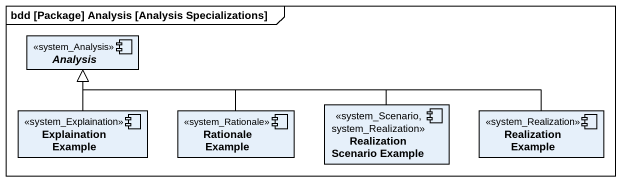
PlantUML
@startuml
mainframe bdd [Package] Analysis [Analysis Specializations]
component Analysis <<system_Analysis>>
component "Realization Scenario Example" as Realization_Scenario_Example <<system_Scenario, system_Realization>>
component "Explaination Example" as Explaination_Example <<system_Explaination>>
component "Rationale Example" as Rationale_Example <<system_Rationale>>
component "Realization Example" as Realization_Example <<system_Realization>>
Realization_Scenario_Example -left-|> Analysis
Explaination_Example -up-|> Analysis
Rationale_Example -left-|> Analysis
Realization_Example -left-|> Analysis
@enduml
